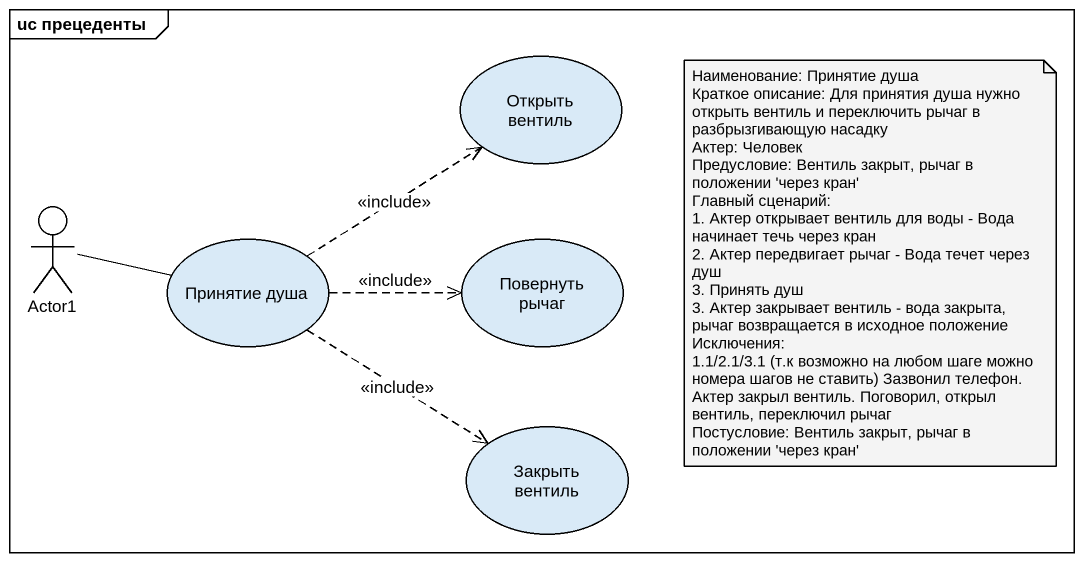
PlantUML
@startuml
mainframe uc прецеденты
usecase "Открыть вентиль" as Открыть_вентиль
actor Actor1
usecase "Принятие душа" as Принятие_душа
usecase "Повернуть рычаг" as Повернуть_рычаг
usecase "Закрыть вентиль" as Закрыть_вентиль
Actor1 -right- Принятие_душа
Принятие_душа .up.> Открыть_вентиль : <<include>>
Принятие_душа .right.> Повернуть_рычаг : <<include>>
Принятие_душа ..> Закрыть_вентиль : <<include>>
note as N1
  Наименование: Принятие душа
  Краткое описание: Для принятия душа нужно открыть вентиль и переключить рычаг в разбрызгивающую насадку
  Актер: Человек
  Предусловие: Вентиль закрыт, рычаг в положении 'через кран'
  Главный сценарий:
  1. Актер открывает вентиль для воды - Вода начинает течь через кран
  2. Актер передвигает рычаг - Вода течет через душ
  3. Принять душ
  3. Актер закрывает вентиль - вода закрыта, рычаг возвращается в исходное положение
  Исключения:
  1.1/2.1/3.1 (т.к возможно на любом шаге можно номера шагов не ставить) Зазвонил телефон. Актер закрыл вентиль. Поговорил, открыл вентиль, переключил рычаг
  Постусловие: Вентиль закрыт, рычаг в положении 'через кран'
end note
@enduml
